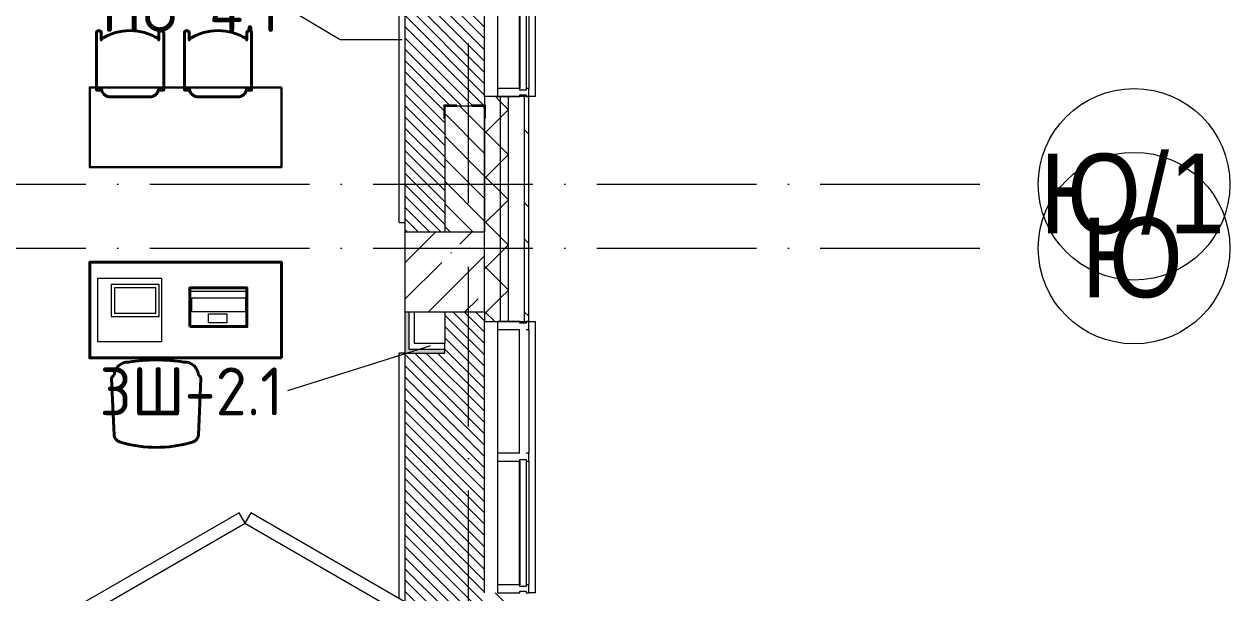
# Model space of a CAD drawing. Header units: millimetres. Extents: x -6467 to 105918, y -7090 to 92481.
# Drawn here: x 98366 to 105918, y 40671 to 44235 of the extents above; entities that cross this region are included whole.
import ezdxf

# ---------------------------------------------------------------- set-up
doc = ezdxf.new("R2010")
doc.units = ezdxf.units.MM
for name, pattern in [('200_ШТРИХ__ш1_п0_6_', [320, 200, -120]), ('50_200_ШТРИХ_1Т_ш5_п1_п1_', [1400, 1000, -200, 0, -200]), ('IMPORT-ACAD_ISO02W100', [3000, 2400, -600])]:
    doc.linetypes.add(name, pattern=pattern)
for name, color, linetype, lineweight in [('A-DOOR-2', 7, 'Continuous', 5), ('A-DOOR-3', 7, '200_ШТРИХ__ш1_п0_6_', 5), ('A-DOOR-FRAM', 7, 'Continuous', 9), ('A-FLOR', 7, 'Continuous', 9), ('A-GLAZ', 7, 'Continuous', 5), ('A-GLAZ-CWMG', 7, 'Continuous', 9), ('A-GLAZ-CWMG-1', 7, 'Continuous', 20), ('A-WALL', 7, 'Continuous', 5), ('A-WALL-FNSH-1', 7, 'Continuous', 5), ('A-WALL-IDEN', 7, 'Continuous', 9), ('I-WALL', 7, 'Continuous', 5), ('S-COLS', 7, 'Continuous', 9), ('S-COLS-1', 7, 'Continuous', 5)]:
    doc.layers.add(name, color=color, linetype=linetype, lineweight=lineweight)
for name, color, linetype, lineweight, true_color in [('A-FLOR-PATT-1', 7, 'Continuous', 5, 0xd61c12), ('A-GENM-1', 7, 'Continuous', 9, 0xaaaaaa), ('A-GENM-2', 7, 'Continuous', 20, 0xaaaaaa), ('A-WALL-1', 7, 'Continuous', 5, 0x77b143), ('A-WALL-3', 7, 'Continuous', 5, 0x787878), ('мебель 2 этаж-1', 7, 'Continuous', 40, 0xaaaaaa), ('Оси-1', 7, 'Continuous', 20, 0xaaaaaa), ('Оси-2', 7, 'Continuous', 9, 0xaaaaaa), ('Оси-3', 7, '50_200_ШТРИХ_1Т_ш5_п1_п1_', 9, 0xaaaaaa), ('ТХ_детализация-1', 7, 'IMPORT-ACAD_ISO02W100', 20, 0xaaaaaa), ('ТХ_функционал-2', 7, 'Continuous', 40, 0xaaaaaa), ('ТХ_функционал-4', 7, 'Continuous', 20, 0xaaaaaa), ('ТХ_функционал-9', 7, 'Continuous', 30, 0xaaaaaa)]:
    doc.layers.add(name, color=color, linetype=linetype, lineweight=lineweight, true_color=true_color)
doc.styles.add('Arial', font='arial.ttf', dxfattribs={"width": 0.9, "height": 500})
doc.styles.add('GOST Common', font='GOST_Common.ttf', dxfattribs={"height": 300})
pattern_1 = [(45, (0, 0), (-141.42136, 141.42136), []), (135, (0, 0), (-141.42136, -141.42136), [])]

# ---------------------------------------------------------------- blocks, each defined once
blk = doc.blocks.new('DOR__перегородка__Прямоугольная - Вн_ДПГ_7150х3600h-18482238-АИ_План этажа Радиаторы_2')
at = {"layer": 'A-DOOR-3'}
for p, q in [((0, 0), (7150, 0)), ((0, -75), (0, 0)), ((0, -75), (1994.5, -75)), ((2144.5, -75), (2156.7, -75)), ((2306.7, -75), (4493.8, -75)), ((4643.8, -75), (4655, -75)), ((4805.7, -75), (6993.2, -75)), ((6775.2, -200.9), (6775.2, -75)), ((6850.2, -157.6), (6850.2, -75)), ((6925.2, -114.3), (6925.2, -75)), ((7143.2, -75), (7150, -75)), ((7075.2, -1474.2), (7075.2, -114.3)), ((6925.2, -1474.2), (6925.2, -200.9)), ((7000.2, -1474.2), (7000.2, -157.6)), ((6775.2, -1474.2), (6775.2, -287.5)), ((6850.2, -1474.2), (6850.2, -244.2)), ((6775.2, -1474.2), (7150, -1474.2))]:
    blk.add_line(p, q, dxfattribs=at)
at = {"layer": 'A-DOOR-FRAM'}
for p, q in [((-310.9, -6.7), (-348.4, -71.7)), ((-348.4, -71.7), (863.9, -771.8)), ((901.5, -706.9), (-310.9, -6.7)), ((2112.7, -6.7), (900.4, -706.9)), ((937.9, -771.8), (2150.3, -71.7)), ((2150.3, -71.7), (2112.7, -6.7)), ((2188.4, -6.7), (2150.9, -71.7)), ((2150.9, -71.7), (3363.3, -771.8)), ((3400.8, -706.9), (2188.4, -6.7)), ((4612.1, -6.7), (3399.7, -706.9)), ((3437.3, -771.8), (4649.6, -71.7)), ((4649.6, -71.7), (4612.1, -6.7)), ((4686.7, -6.7), (4649.2, -71.7)), ((4649.2, -71.7), (5861.6, -771.8)), ((5899.1, -706.9), (4686.7, -6.7)), ((7111.4, -6.7), (5899.1, -706.9)), ((5936.6, -771.8), (7148.9, -71.7)), ((7148.9, -71.7), (7111.4, -6.7)), ((863.9, -771.8), (901.5, -706.9)), ((900.4, -706.9), (937.9, -771.8)), ((3363.3, -771.8), (3400.8, -706.9)), ((3399.7, -706.9), (3437.3, -771.8)), ((5861.6, -771.8), (5899.1, -706.9)), ((5899.1, -706.9), (5936.6, -771.8))]:
    blk.add_line(p, q, dxfattribs=at)
blk = doc.blocks.new('Прямоугольный импост - Импост структурный с накладкой - 180мм-22437099-АИ_План этажа Радиаторы_2')
at = {"layer": 'A-GLAZ-CWMG-1'}
for p, q in [((0, 17), (-50, 17)), ((-50, 17), (-50, 0)), ((-50, 0), (-40, 0)), ((-40, 0), (-40, -40)), ((-10, -40), (-10, 0)), ((-10, 0), (0, 0)), ((0, 0), (0, 17)), ((-40, -40), (-50, -40)), ((-50, -40), (-50, -180)), ((0, -40), (-10, -40)), ((0, -180), (0, -40)), ((-50, -180), (0, -180))]:
    blk.add_line(p, q, dxfattribs=at)
blk = doc.blocks.new('Прямоугольный импост - Импост структурный с накладкой - 180мм-22437089-АИ_План этажа Радиаторы_2')
at = {"layer": 'A-GLAZ-CWMG'}
for p, q in [((47650, 55111), (46050, 55111)), ((47650, 54931), (46050, 54931)), ((47650, 54914), (46050, 54914))]:
    blk.add_line(p, q, dxfattribs=at)
blk = doc.blocks.new('Прямоугольный импост - Импост структурный с накладкой - 180мм-22437111-АИ_План этажа Радиаторы_2')
at = {"layer": 'A-GLAZ-CWMG-1'}
for p, q in [((-50, 0), (-50, 17)), ((-50, 17), (0, 17)), ((0, 0), (-10, 0)), ((-10, 0), (-10, -40)), ((0, 17), (0, 0)), ((-50, -180), (-50, -40)), ((-10, -40), (0, -40)), ((0, -40), (0, -180)), ((0, -180), (-50, -180))]:
    blk.add_line(p, q, dxfattribs=at)
blk = doc.blocks.new('Прямоугольный импост - Импост структурный с накладкой - 180мм-V231-АИ_План этажа Радиаторы_2')
at = {"layer": 'A-GLAZ-CWMG'}
for p, q in [((49825, 55111), (49050, 55111)), ((49825, 54931), (49050, 54931)), ((49825, 54914), (49050, 54914))]:
    blk.add_line(p, q, dxfattribs=at)
blk = doc.blocks.new('Прямоугольный импост - Импост структурный с накладкой - 180мм-V232-АИ_План этажа Радиаторы_2')
at = {"layer": 'A-GLAZ-CWMG'}
for p, q in [((6637, 55111), (5862, 55111)), ((6637, 54914), (5862, 54914))]:
    blk.add_line(p, q, dxfattribs=at)
blk = doc.blocks.new('Прямоугольный импост - Импост структурный с накладкой - 180мм-V237-АИ_План этажа Радиаторы_2')
at = {"layer": 'A-GLAZ-CWMG-1'}
for p, q in [((-25, 0), (-25, 17)), ((-25, 17), (25, 17)), ((-15, 0), (-25, 0)), ((-15, -40), (-15, 0)), ((25, 17), (25, 0)), ((-25, -180), (-25, -40)), ((-25, -40), (-15, -40)), ((25, -40), (25, -180)), ((25, -180), (-25, -180))]:
    blk.add_line(p, q, dxfattribs=at)
blk = doc.blocks.new('Прямоугольный импост - Импост структурный с накладкой - 180мм-22437157-АИ_План этажа Радиаторы_2')
at = {"layer": 'A-GLAZ-CWMG-1'}
for p, q in [((0, 17), (-50, 17)), ((-50, 17), (-50, 0)), ((-50, 0), (-40, 0)), ((-40, 0), (-40, -40)), ((-10, -40), (-10, 0)), ((-10, 0), (0, 0)), ((0, 0), (0, 17)), ((-40, -40), (-50, -40)), ((-50, -40), (-50, -180)), ((0, -40), (-10, -40)), ((0, -180), (0, -40)), ((-50, -180), (0, -180))]:
    blk.add_line(p, q, dxfattribs=at)
blk = doc.blocks.new('BSC_Колонна _Прямоугольная - 500х500-V322-АИ_План этажа Радиаторы_2')
at = {"layer": 'S-COLS-1'}
h = blk.add_hatch(dxfattribs=at)
h.set_pattern_fill('FP_218', color=256, style=0, pattern_type=2)
h.set_pattern_definition([(45, (-101000, -42681.04), (-228.0985, 228.0985), []), (45, (-100771.9, -42681.04), (-228.0985, 228.0985), [403.225, -80.645, 6.706, -73.939])])
h.paths.add_polyline_path([(-172.7, -250), (250, -250), (250, 250), (-250, 250), (-250, -250)])
for p, q in [((250, 250), (-250, 250)), ((-250, 250), (-250, -250)), ((250, -250), (250, 250)), ((-250, -250), (250, -250))]:
    blk.add_line(p, q, dxfattribs=at)
blk = doc.blocks.new('Фахверк _газобетон торцы_434 - Фахверк _газобетон торцы_-25577113-АИ_План этажа Радиаторы_2')
at = {"layer": 'A-GENM-2'}
for p, q in [((89406, 11134.7), (89325, 11134.7)), ((89325, 11134.7), (89325, 11128.7)), ((89325, 11128.7), (89400, 11128.7)), ((89400, 11128.7), (89400, 11053.7)), ((89406, 11053.7), (89406, 11134.7)), ((89400, 11053.7), (89406, 11053.7)), ((89400, 10953.7), (89400, 10878.7)), ((89406, 10953.7), (89400, 10953.7)), ((89406, 10872.7), (89406, 10953.7)), ((89400, 10878.7), (89325, 10878.7)), ((89325, 10878.7), (89325, 10872.7)), ((89325, 10872.7), (89406, 10872.7))]:
    blk.add_line(p, q, dxfattribs=at)
blk = doc.blocks.new('Отлив_СКБ - Отлив витража-V390-АИ_План этажа Радиаторы_2')
at = {"layer": 'A-GLAZ'}
for p, q in [((0, 59), (0, 100)), ((1700, 100), (0, 100)), ((1700, 100), (1700, 59)), ((875, 2), (1650, 2)), ((825, 0), (50, 0)), ((1650, 0), (875, 0))]:
    blk.add_line(p, q, dxfattribs=at)
blk = doc.blocks.new('Отлив_СКБ - Отлив витража-V389-АИ_План этажа Радиаторы_2')
at = {"layer": 'A-GLAZ'}
for p, q in [((0, 59), (0, 100)), ((1700, 100), (0, 100)), ((1700, 100), (1700, 59)), ((50, 2), (1650, 2)), ((1650, 0), (50, 0))]:
    blk.add_line(p, q, dxfattribs=at)
blk = doc.blocks.new('мебель 2 этаж-28800768-АИ_План этажа Радиаторы_2')
at = {"layer": 'ТХ_детализация-1', "flags": 128}
blk.add_lwpolyline([(101490.5, 43958.3), (101090.5, 43958.3), (101090.5, 44358.3), (101490.5, 44358.3)], close=True, dxfattribs=at)
at = {"layer": 'ТХ_функционал-2'}
for p, q in [((101177.3, 43729.8), (101193.1, 43374.6)), ((101720.8, 43374.6), (101736.6, 43729.8)), ((101225.9, 43332.7), (101244.6, 43327.2)), ((101669.3, 43327.2), (101688, 43332.7))]:
    blk.add_line(p, q, dxfattribs=at)
at = {"layer": 'ТХ_функционал-2', "flags": 128}
for points in [[(101081.9, 45893.8), (101081.9, 45538.9), (101082.7, 45537), (101084.7, 45536.2), (101109.8, 45536.2), (101111.7, 45537), (101112.6, 45538.9), (101112.6, 45550.1), (101113.3, 45541.3), (101115.3, 45532.8), (101118.6, 45524.9), (101123.2, 45517.3), (101128.9, 45510.6), (101135.5, 45505), (101143.1, 45500.4), (101151.2, 45497), (101159.7, 45495), (101168.4, 45494.3), (101416.7, 45494.3), (101425.5, 45495), (101434, 45497), (101441.9, 45500.3), (101450.1, 45505.2), (101456.2, 45510.6), (101462, 45517.4), (101466.5, 45524.7), (101469.7, 45532.6), (101471.9, 45541.7), (101472.6, 45550.1), (101472.6, 45538.9), (101473.4, 45537), (101475.4, 45536.2), (101500.5, 45536.2), (101502.4, 45537), (101503.3, 45538.9), (101503.3, 45893.8), (101502.5, 45898.6), (101500.3, 45902.8), (101496.9, 45906.3), (101492.6, 45908.4), (101487.9, 45909.2), (101483.3, 45908.5), (101478.8, 45906.2), (101475.5, 45902.8), (101473.3, 45898.5), (101472.6, 45893.8), (101472.6, 45850.8), (101472, 45854.2), (101470.5, 45856.8), (101468.2, 45858.9), (101448.5, 45870.3), (101428.6, 45880), (101405.9, 45889.2), (101384, 45896.3), (101361.4, 45902), (101338.6, 45906), (101316.6, 45908.3), (101292.6, 45909.2), (101269.2, 45908.4), (101246.4, 45906), (101223.8, 45902), (101201.4, 45896.4), (101179.3, 45889.2), (101157.8, 45880.6), (101136.7, 45870.3), (101116.9, 45858.9), (101114.7, 45856.9), (101113.1, 45854.1), (101112.6, 45851), (101112.6, 45893.8), (101111.8, 45898.6), (101109.6, 45902.9), (101106.2, 45906.2), (101102, 45908.4), (101097.2, 45909.2), (101092.5, 45908.4), (101088.2, 45906.2), (101084.8, 45902.9), (101082.6, 45898.5)], [(101632.9, 45893.8), (101632.9, 45538.9), (101633.7, 45537), (101635.7, 45536.2), (101660.8, 45536.2), (101662.7, 45537), (101663.6, 45538.9), (101663.6, 45550.1), (101664.3, 45541.3), (101666.3, 45532.8), (101669.6, 45524.9), (101674.2, 45517.3), (101679.9, 45510.6), (101686.5, 45505), (101694.1, 45500.4), (101702.2, 45497), (101710.7, 45495), (101719.4, 45494.3), (101967.7, 45494.3), (101976.5, 45495), (101985, 45497), (101992.9, 45500.3), (102001.1, 45505.2), (102007.2, 45510.6), (102013, 45517.4), (102017.5, 45524.7), (102020.7, 45532.6), (102022.9, 45541.7), (102023.6, 45550.1), (102023.6, 45538.9), (102024.4, 45537), (102026.4, 45536.2), (102051.5, 45536.2), (102053.4, 45537), (102054.3, 45538.9), (102054.3, 45893.8), (102053.5, 45898.6), (102051.3, 45902.8), (102047.9, 45906.3), (102043.6, 45908.4), (102038.9, 45909.2), (102034.3, 45908.5), (102029.8, 45906.2), (102026.5, 45902.8), (102024.3, 45898.5), (102023.6, 45893.8), (102023.6, 45850.8), (102023, 45854.2), (102021.5, 45856.8), (102019.2, 45858.9), (101999.5, 45870.3), (101979.6, 45880), (101956.9, 45889.2), (101935, 45896.3), (101912.4, 45902), (101889.6, 45906), (101867.6, 45908.3), (101843.6, 45909.2), (101820.2, 45908.4), (101797.4, 45906), (101774.8, 45902), (101752.4, 45896.4), (101730.3, 45889.2), (101708.8, 45880.6), (101687.7, 45870.3), (101667.9, 45858.9), (101665.7, 45856.9), (101664.1, 45854.1), (101663.6, 45851), (101663.6, 45893.8), (101662.8, 45898.6), (101660.6, 45902.9), (101657.2, 45906.2), (101653, 45908.4), (101648.2, 45909.2), (101643.5, 45908.4), (101639.2, 45906.2), (101635.8, 45902.9), (101633.6, 45898.5)], [(102240.5, 43858.3), (101040.5, 43858.3), (101040.5, 44458.3), (102240.5, 44458.3)], [(101666.1, 44055.1), (102025.1, 44055.1), (102025.1, 44297.1), (101666.1, 44297.1)]]:
    blk.add_lwpolyline(points, close=True, dxfattribs=at)
at = {"layer": 'ТХ_функционал-2'}
for centre, radius, start, end in [((101279.6, 43746.1), 86.4, 87.53779, 178.73598), ((101456.8, 42740.7), 1105.5, 80.96857, 99.03143), ((101634.1, 43746.1), 86.4, 1.26402, 92.46221), ((101194.9, 43730.4), 17.6, 94.74343, 181.82916), ((101719, 43730.4), 17.6, 358.17084, 85.25657), ((101238.9, 43376.6), 45.8, 182.54039, 253.58008), ((101675, 43376.6), 45.8, 286.41992, 357.45961), ((101457, 44091.4), 793.2, 254.47479, 285.52521)]:
    blk.add_arc(centre, radius, start, end, dxfattribs=at)
at = {"layer": 'ТХ_функционал-4'}
for p, q in [((101666.1, 44276.9), (102025.1, 44276.9)), ((101192.5, 43388.3), (101177.3, 43729.8)), ((101721.4, 43388.3), (101736.6, 43729.8))]:
    blk.add_line(p, q, dxfattribs=at)
at = {"layer": 'ТХ_функционал-4', "flags": 128}
for points in [[(101175.1, 44118.2), (101475.1, 44118.2), (101475.1, 44318.2), (101175.1, 44318.2)], [(101195.1, 44138.2), (101455.1, 44138.2), (101455.1, 44298.2), (101195.1, 44298.2)], [(101679.7, 44235.4), (102014.7, 44235.4), (102014.7, 44147.4), (101679.7, 44147.4)], [(101784.8, 44135.2), (101899.3, 44135.2), (101899.3, 44078.5), (101784.8, 44078.5)]]:
    blk.add_lwpolyline(points, close=True, dxfattribs=at)
at = {"layer": 'ТХ_функционал-9', "flags": 128}
blk.add_lwpolyline([(102240.5, 45553.5), (101040.5, 45553.5), (101040.5, 45053.5), (102240.5, 45053.5)], close=True, dxfattribs=at)
blk = doc.blocks.new('Ось сетки - Круг_Ø6_00__ISO-2_5_0_9K_-17386508-АИ_План этажа Радиаторы_2')
at = {"layer": 'Оси-1'}
blk.add_circle((0, 0), 3, dxfattribs=at)

msp = doc.modelspace()

# ---------------------------------------------------------------- hatches: boundary and pattern name
at = {"layer": 'A-FLOR-PATT-1'}
h = msp.add_hatch(dxfattribs=at)
h.set_pattern_fill('FP_306', color=256, style=0, pattern_type=2)
h.set_pattern_definition([(315, (101000, 44606.04), (35.3553, 35.3553), [])])
h.paths.add_polyline_path([(100750, 42931), (101000, 42931), (101000, 43646), (100994, 43646), (100994, 43727), (101075, 43727), (101075, 43721), (101175, 43721), (101175, 43727), (101250, 43727), (101249.2, 45535), (101175, 45535), (101175, 45541), (101075, 45541), (101075, 45535), (100994, 45535), (100994, 45616), (101000, 45616), (101000, 46281), (100750, 46281), (100750, 44739.5)])
h = msp.add_hatch(dxfattribs=at)
h.set_pattern_fill('FP_305', color=256, style=0, pattern_type=2)
h.set_pattern_definition([(315, (101000, 40006.93), (35.3553, 35.3553), [])])
h.paths.add_polyline_path([(100810, 37782.1), (100994, 37782.7), (100994, 37827), (101075, 37827), (101075, 37821), (101175, 37821), (101175, 37827), (101250, 37827), (101249.2, 39635), (101175, 39635), (101175, 39641), (101075, 39641), (101075, 39635), (100994, 39635), (100994, 39716), (101000, 39716), (100998.4, 40536), (100994, 40536), (100994, 40617), (101075, 40617), (101075, 40612.8), (101175, 40612.8), (101175, 40617), (101250, 40617), (101248.3, 42431), (101000, 42431), (101000, 42173.1), (100750, 42173.1), (100750, 40616.2), (100998.4, 40472.7), (100960.9, 40407.8), (100750, 40529.5), (100750, 37782.1), (100775, 37782.1)])
at = {"layer": 'A-WALL'}
h = msp.add_hatch(dxfattribs=at)
h.set_pattern_fill('FP_125', color=256, style=0, pattern_type=2)
h.set_pattern_definition(pattern_1)
h.paths.add_polyline_path([(101350, -2019), (101350, -1129), (101250, -1129), (101250, -2019)])
h.paths.add_polyline_path([(101350, 571), (101350, 1766), (101250, 1766), (101250, 571)])
h.paths.add_polyline_path([(101250, 3466), (101350, 3466), (101350, 4766), (101250, 4766), (101250, 3911.6)])
h.paths.add_polyline_path([(101350, 6466), (101350, 7781), (101250, 7781), (101250, 6466)])
h.paths.add_polyline_path([(101250, 9481), (101350, 9481), (101350, 10781), (101250, 10781), (101250, 9543)])
h.paths.add_polyline_path([(101350, 12481), (101350, 13781), (101250, 13781), (101250, 12481)])
h.paths.add_polyline_path([(101350, 15481), (101350, 16781), (101250, 16781), (101250, 15481)])
h.paths.add_polyline_path([(101250, 18481), (101350, 18481), (101350, 19781), (101250, 19781), (101250, 18694.1)])
h.paths.add_polyline_path([(101350, 21481), (101350, 22781), (101250, 22781), (101250, 21481)])
h.paths.add_polyline_path([(101350, 24481), (101350, 25781), (101250, 25781), (101250, 24481)])
h.paths.add_polyline_path([(101350, 27481), (101350, 28781), (101250, 28781), (101250, 27481)])
h.paths.add_polyline_path([(101350, 30481), (101350, 31781), (101250, 31781), (101250, 30481)])
h.paths.add_polyline_path([(101250, 33481), (101350, 33481), (101350, 34781), (101250, 34781), (101250, 34081)])
h.paths.add_polyline_path([(101250, 36481), (101350, 36481), (101350, 37881), (101250, 37881), (101250, 36996.3)])
h.paths.add_polyline_path([(101350, 39581), (101350, 40671), (101250, 40671), (101250, 39581)])
h.paths.add_polyline_path([(101350, 42371), (101350, 43781), (101250, 43781), (101250, 42371)])
h.paths.add_polyline_path([(101350, 45481), (101350, 47071), (101250, 47071), (101250, 45481)])
h = msp.add_hatch(dxfattribs=at)
h.set_pattern_fill('FP_125', color=256, style=0, pattern_type=2)
h.set_pattern_definition(pattern_1)
h.paths.add_polyline_path([(101350, -2069), (101400, -2069), (101400, -1129), (101350, -1129), (101350, -2019)])
h.paths.add_polyline_path([(101400, 571), (101400, 1766), (101350, 1766), (101350, 571)])
h.paths.add_polyline_path([(101400, 3466), (101400, 4766), (101350, 4766), (101350, 3466)])
h.paths.add_polyline_path([(101350, 6466), (101400, 6466), (101400, 7781), (101350, 7781), (101350, 6727.3)])
h.paths.add_polyline_path([(101350, 9481), (101400, 9481), (101400, 10781), (101350, 10781), (101350, 9543)])
h.paths.add_polyline_path([(101400, 12481), (101400, 13781), (101350, 13781), (101350, 12481)])
h.paths.add_polyline_path([(101400, 15481), (101400, 16781), (101350, 16781), (101350, 15481)])
h.paths.add_polyline_path([(101350, 18481), (101400, 18481), (101400, 19781), (101350, 19781), (101350, 18694.1)])
h.paths.add_polyline_path([(101350, 21481), (101400, 21481), (101400, 22781), (101350, 22781), (101350, 21509.8)])
h.paths.add_polyline_path([(101400, 24481), (101400, 25781), (101350, 25781), (101350, 24481)])
h.paths.add_polyline_path([(101350, 27481), (101400, 27481), (101400, 28781), (101350, 28781), (101350, 27845.2)])
h.paths.add_polyline_path([(101350, 30481), (101400, 30481), (101400, 31781), (101350, 31781), (101350, 30660.9)])
h.paths.add_polyline_path([(101400, 33481), (101400, 34781), (101350, 34781), (101350, 33481)])
h.paths.add_polyline_path([(101400, 36481), (101400, 37881), (101350, 37881), (101350, 36481)])
h.paths.add_polyline_path([(101400, 39581), (101400, 40671), (101350, 40671), (101350, 39581)])
h.paths.add_polyline_path([(101400, 42371), (101400, 43781), (101350, 43781), (101350, 42371)])
h.paths.add_polyline_path([(101350, 45481), (101400, 45481), (101400, 47071), (101350, 47071), (101350, 46147.4)])
at = {"layer": 'A-WALL-1'}
for points in [[(100775, 42198.1), (100775, 42431), (100750, 42431), (100750, 42198.1)], [(101000, 42173.1), (101000, 42198.1), (100750, 42198.1), (100750, 42173.1), (100827.3, 42173.1)]]:
    msp.add_hatch(color=256, dxfattribs=at).paths.add_polyline_path(points)
at = {"layer": 'A-WALL-3'}
h = msp.add_hatch(dxfattribs=at)
h.set_pattern_fill('FP_124', color=256, style=0, pattern_type=2)
h.set_pattern_definition([(135, (0, 0), (-342.1478, -342.1478), []), (135, (228.1, 0), (-342.1478, -342.1478), [])])
h.paths.add_polyline_path([(101500, -2196), (101527, -2196), (101527, -1129), (101500, -1129), (101500, -2169)])
h.paths.add_polyline_path([(101527, 571), (101527, 1766), (101500, 1766), (101500, 571)])
h.paths.add_polyline_path([(101500, 3466), (101527, 3466), (101527, 4766), (101500, 4766), (101500, 3911.6)])
h.paths.add_polyline_path([(101527, 6466), (101527, 7781), (101500, 7781), (101500, 6466)])
h.paths.add_polyline_path([(101500, 9481), (101527, 9481), (101527, 10781), (101500, 10781), (101500, 9543)])
h.paths.add_polyline_path([(101527, 12481), (101527, 13781), (101500, 13781), (101500, 12481)])
h.paths.add_polyline_path([(101527, 15481), (101527, 16781), (101500, 16781), (101500, 15481)])
h.paths.add_polyline_path([(101527, 18481), (101527, 19781), (101500, 19781), (101500, 18481)])
h.paths.add_polyline_path([(101527, 21481), (101527, 22781), (101500, 22781), (101500, 21481)])
h.paths.add_polyline_path([(101527, 24481), (101527, 25781), (101500, 25781), (101500, 24481)])
h.paths.add_polyline_path([(101527, 27481), (101527, 28781), (101500, 28781), (101500, 27481)])
h.paths.add_polyline_path([(101527, 30481), (101527, 31781), (101500, 31781), (101500, 30481)])
h.paths.add_polyline_path([(101500, 33481), (101527, 33481), (101527, 34781), (101500, 34781), (101500, 34180.6)])
h.paths.add_polyline_path([(101527, 36481), (101527, 37881), (101500, 37881), (101500, 36481)])
h.paths.add_polyline_path([(101527, 39581), (101527, 40671), (101500, 40671), (101500, 39581)])
h.paths.add_polyline_path([(101527, 42371), (101527, 43781), (101500, 43781), (101500, 42371)])
h.paths.add_polyline_path([(101527, 45481), (101527, 47071), (101500, 47071), (101500, 45481)])
at = {"layer": 'I-WALL'}
h = msp.add_hatch(dxfattribs=at)
h.set_pattern_fill('FP_2', color=256, style=0, pattern_type=2)
h.set_pattern_definition([(135, (0, 0), (-70.71068, -70.71068), [])])
h.paths.add_polyline_path([(101000, 16581), (101250, 16582.3), (101250, 16721), (101000, 16721), (101000, 16582.3)])
h.paths.add_polyline_path([(101250, 18541), (101250, 19081), (101000, 19081), (101000, 18541), (101242.6, 18541)])
h.paths.add_polyline_path([(101242.6, 19581), (101250, 19581), (101250, 19721), (101000, 19721), (101000, 19581), (101220.3, 19581)])
h.paths.add_polyline_path([(101000, 21541), (101250, 21541), (101250, 22721), (101000, 22721), (101000, 22213.8)])
h.paths.add_polyline_path([(101000, 24541), (101250, 24541), (101250, 24890), (101000, 24890), (101000, 24865)])
h.paths.add_polyline_path([(101000, 24925), (101250, 24925), (101250, 25081), (101000, 25081), (101000, 25029.5)])
h.paths.add_polyline_path([(101000, 25581), (101250, 25581), (101250, 25721), (101000, 25721)])
h.paths.add_polyline_path([(101250, 27541), (101250, 28081), (101000, 28081), (101000, 27541), (101242.6, 27541)])
h.paths.add_polyline_path([(101195.3, 28581), (101250, 28581), (101250, 28721), (101000, 28721), (101000, 28581)])
h.paths.add_polyline_path([(101242.6, 30541), (101250, 30541), (101250, 31721), (101000, 31721), (101000, 30541)])
h.paths.add_polyline_path([(101000, 33541), (101250, 33541), (101250, 34081), (101000, 34081), (101000, 33828.6)])
h.paths.add_polyline_path([(101195.3, 34581), (101250, 34581), (101250, 34721), (101000, 34721), (101000, 34581), (101185.2, 34581)])
h.paths.add_polyline_path([(101000, 36541), (101250, 36541), (101250, 37081), (101000, 37081), (101000, 36996.3)])
h.paths.add_polyline_path([(101029.9, 37581), (101250, 37581), (101250, 37722.1), (101000, 37722.1), (101000, 37581)])
h.paths.add_polyline_path([(101242.6, 37757.1), (101250, 37757.1), (101250, 37821), (101000, 37821), (101000, 37757.1)])
h.paths.add_polyline_path([(101000, 39641), (101250, 39641), (101250, 40612.8), (101000, 40612.8), (101000, 39812)])
h.paths.add_polyline_path([(101153.3, 42931), (101250, 42931), (101250, 43721), (101000, 43721), (101000, 42931)])
h.paths.add_polyline_path([(101250, 45541), (101250, 46281), (101000, 46281), (101000, 45541)])

# ---------------------------------------------------------------- linework, layer by layer
at = {"layer": 'A-FLOR'}
for p, q in [((100750, 46281), (100750, 42931)), ((101250, 43781), (101250, 45481)), ((101000, 42431), (101000, 42233.1)), ((101250, 40671), (101250, 42371)), ((100750, 42173.1), (100750, 40616.2))]:
    msp.add_line(p, q, dxfattribs=at)
at = {"layer": 'A-WALL'}
for p, q in [((100715, 42991), (100715, 46221)), ((101350, 42371), (101350, 43781)), ((101400, 42371), (101400, 43781)), ((101500, 42371), (101500, 43781)), ((101000, 43721), (101000, 42931)), ((101250, 43721), (101000, 43721)), ((101250, 42931), (101250, 43721)), ((100715, 42991), (100750, 42991)), ((100775, 42431), (100775, 42198.1)), ((100810, 42233.1), (100810, 42431)), ((101000, 42233.1), (100810, 42233.1)), ((101000, 42198.1), (101000, 42233.1)), ((100715, 40636.4), (100715, 42173.1)), ((100750, 42173.1), (100715, 42173.1)), ((100775, 42198.1), (101000, 42198.1))]:
    msp.add_line(p, q, dxfattribs=at)
at = {"layer": 'A-WALL-FNSH-1'}
for p, q in [((101250, 43781), (101250, 42931)), ((101527, 43781), (101250, 43781)), ((101527, 42371), (101527, 43781)), ((100750, 42431), (100750, 42173.1)), ((101250, 42431), (101250, 42371)), ((101250, 42371), (101527, 42371)), ((100750, 42173.1), (101000, 42173.1)), ((101000, 42173.1), (101000, 42198.1))]:
    msp.add_line(p, q, dxfattribs=at)
at = {"layer": 'A-WALL-IDEN'}
for p, q in [((100345.1, 44135.8), (100004.3, 44339.1)), ((100732.5, 44135.8), (100345.1, 44135.8)), ((100910.3, 42219.2), (100014.3, 41937.1))]:
    msp.add_line(p, q, dxfattribs=at)
at = {"layer": 'Оси-3'}
for p, q in [((101150, -5889.7), (101150, 91281)), ((66949.8, 43231), (104718, 43231)), ((66949.8, 42831), (104718, 42831))]:
    msp.add_line(p, q, dxfattribs=at)

# ---------------------------------------------------------------- block references
at = {"layer": 'A-DOOR-2', "rotation": 180}
msp.add_blockref('DOR__перегородка__Прямоугольная - Вн_ДПГ_7150х3600h-18482238-АИ_План этажа Радиаторы_2', (100650, 40401), dxfattribs=at)
at = {"layer": 'A-GENM-1', "rotation": 90.00000000000006}
msp.add_blockref('Фахверк _газобетон торцы_434 - Фахверк _газобетон торцы_-25577113-АИ_План этажа Радиаторы_2', (112128.7, -45679), dxfattribs=at)
at = {"layer": 'A-GLAZ', "rotation": 269.9999999999995}
for name, p in [('Отлив_СКБ - Отлив витража-V389-АИ_План этажа Радиаторы_2', (101468, 45481)), ('Отлив_СКБ - Отлив витража-V390-АИ_План этажа Радиаторы_2', (101468, 42371))]:
    msp.add_blockref(name, p, dxfattribs=at)
at = {"layer": 'A-GLAZ-CWMG'}
for name, p, rotation in [('Прямоугольный импост - Импост структурный с накладкой - 180мм-22437089-АИ_План этажа Радиаторы_2', (156441, -2219), 90), ('Прямоугольный импост - Импост структурный с накладкой - 180мм-22437099-АИ_План этажа Радиаторы_2', (101510, 43781), 269.9999999999984), ('Прямоугольный импост - Импост структурный с накладкой - 180мм-V232-АИ_План этажа Радиаторы_2', (156441, 35684), 89.99999999999942), ('Прямоугольный импост - Импост структурный с накладкой - 180мм-V231-АИ_План этажа Радиаторы_2', (156441, -8329), 90.00000000000058), ('Прямоугольный импост - Импост структурный с накладкой - 180мм-22437157-АИ_План этажа Радиаторы_2', (101510, 40671), 269.9999999999984)]:
    msp.add_blockref(name, p, dxfattribs=dict(at, rotation=rotation))
at = {"layer": 'A-GLAZ-CWMG', "extrusion": (0, 0, -1), "rotation": 90.00000000000169}
for name, p in [('Прямоугольный импост - Импост структурный с накладкой - 180мм-22437111-АИ_План этажа Радиаторы_2', (-101510, 42371)), ('Прямоугольный импост - Импост структурный с накладкой - 180мм-V237-АИ_План этажа Радиаторы_2', (-101510, 41521))]:
    msp.add_blockref(name, p, dxfattribs=at)
at = {"layer": 'S-COLS'}
msp.add_blockref('BSC_Колонна _Прямоугольная - 500х500-V322-АИ_План этажа Радиаторы_2', (101000, 42681), dxfattribs=at)
at = {"layer": 'мебель 2 этаж-1'}
msp.add_blockref('мебель 2 этаж-28800768-АИ_План этажа Радиаторы_2', (-2263.5, -1715.2), dxfattribs=at)
at = {"layer": 'Оси-1', "xscale": 199.9999999999999, "yscale": 199.9999999999999, "zscale": 199.9999999999999, "rotation": 269.9999999999995}
for p in [(105318, 43231), (105318, 42831)]:
    msp.add_blockref('Ось сетки - Круг_Ø6_00__ISO-2_5_0_9K_-17386508-АИ_План этажа Радиаторы_2', p, dxfattribs=at)

# ---------------------------------------------------------------- texts
at = {"layer": 'A-WALL-IDEN', "char_height": 300, "attachment_point": 2, "line_spacing_factor": 1.022766, "style": 'GOST Common'}
for s, insert, width in [('\\pt80.001,159.999,240,320.001,399.999,480,560.001,639.999,720,800.001,879.999,960,1040.001,1119.999,1200,1280.001,1359.999,1440,1520.001,1599.999,1680,1760.001,1839.999,1920,2000.001,2079.999,2160,2240.001,2319.999,2400,2480.001,2559.999;ПО-4.1', (99408.3, 44485.6), 1178), ('\\pt80.001,159.999,240,320.001,399.999,480,560.001,639.999,720,800.001,879.999,960,1040.001,1119.999,1200,1280.001,1359.999,1440,1520.001,1599.999,1680,1760.001,1839.999,1920,2000.001,2079.999,2160,2240.001,2319.999,2400,2480.001,2559.999;ЗШ-2.1', (99413.3, 42083.5), 1190)]:
    msp.add_mtext(s, dxfattribs=dict(at, insert=insert, width=width))
at = {"layer": 'Оси-2', "char_height": 500, "attachment_point": 5, "line_spacing_factor": 0.936439, "style": 'Arial'}
for s, insert, width in [('\\pt2286,4572,6858,9144,11430,13716,16002,18288,20574,22860,25146,27432,29718,32004,34290,36576,38862,41148,43434,45720,48006,50292,52578,54864,57150,59436,61722,64008,66294,68580,70866,73152;Ю/1', (105306.5, 43169.3), 1179), ('\\pt2286,4572,6858,9144,11430,13716,16002,18288,20574,22860,25146,27432,29718,32004,34290,36576,38862,41148,43434,45720,48006,50292,52578,54864,57150,59436,61722,64008,66294,68580,70866,73152;Ю', (105306.5, 42769.3), 655.2)]:
    msp.add_mtext(s, dxfattribs=dict(at, insert=insert, width=width))

doc.saveas('drawing.dxf')
